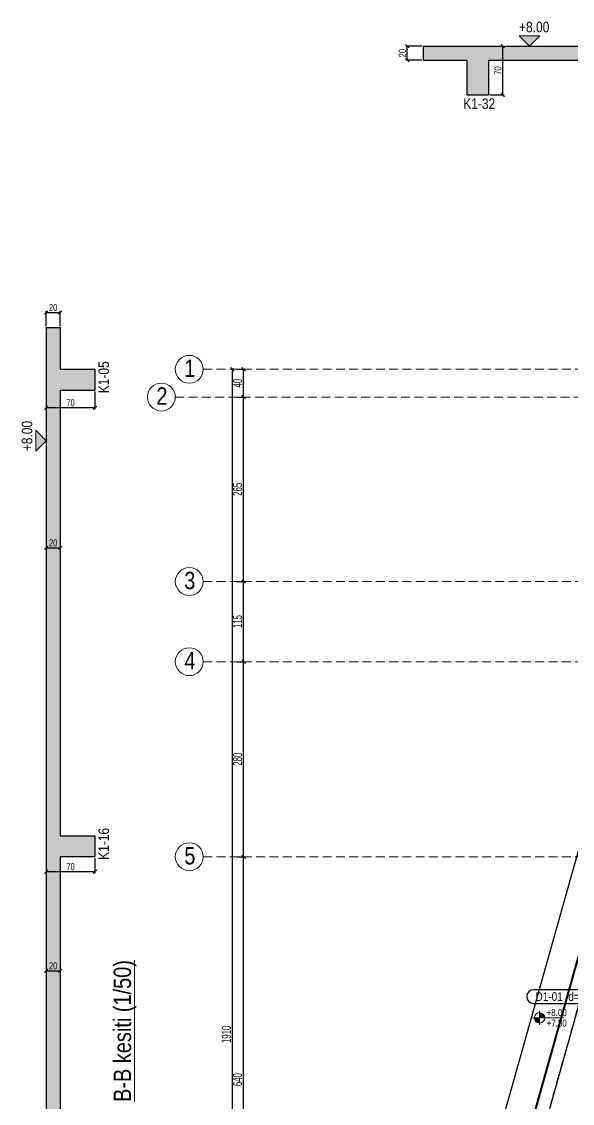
# Model space of a CAD drawing. Header units: millimetres. Extents: x 2876 to 7623, y 756 to 3416.
# Drawn here: x 2876 to 3666, y 1863 to 3416 of the extents above; entities that cross this region are included whole.
import ezdxf

# ---------------------------------------------------------------- set-up
doc = ezdxf.new("R2010")
doc.units = ezdxf.units.MM
doc.linetypes.add('DASHED', pattern=[19.05, 12.7, -6.35])
for name, color, linetype, lineweight in [('AKS BALONU (BEYKENT)', 7, 'Continuous', 20), ('AKS CIZGISI (BEYKENT)', 252, 'DASHED', 20), ('AKS NO (BEYKENT)', 3, 'Continuous', 20), ('AKS OLCU (BEYKENT)', 200, 'Continuous', 20), ('DONATI (BEYKENT)', 4, 'Continuous', 40), ('DOSEME ISMI (BEYKENT)', 9, 'Continuous', 20), ('DOSEME PAFTA (BEYKENT)', 3, 'Continuous', 20), ('DOSEME SINIRI (BEYKENT)', 2, 'Continuous', 30), ('KESIT ISMI (BEYKENT)', 6, 'Continuous', 20), ('KIRIS (BEYKENT)', 2, 'Continuous', 30), ('KIRIS ISMI (BEYKENT)', 40, 'Continuous', 20), ('KOT CIZGI (BEYKENT)', 120, 'Continuous', 20), ('KOT YAZI (BEYKENT)', 7, 'Continuous', 20), ('OLCU (BEYKENT)', 14, 'Continuous', 20), ('TARAMA (BEYKENT)', 252, 'Continuous', 20)]:
    doc.layers.add(name, color=color, linetype=linetype, lineweight=lineweight)
doc.styles.add('DSMOLC-50', font='Bahnschrift Light Condensed', dxfattribs={"width": 0.75, "height": 13})
doc.styles.add('KOT (BEYKENT)', font='')
doc.styles.add('OLC-50', font='Bahnschrift Light Condensed', dxfattribs={"width": 0.75, "height": 10})
doc.styles.add('YAZI (BEYKENT)', font='')
doc.styles.get('KOT (BEYKENT)').set_extended_font_data('Bahnschrift Light Condensed')
doc.styles.get('YAZI (BEYKENT)').set_extended_font_data('Bahnschrift Light Condensed')
doc.dimstyles.new('DSMOLC-50', dxfattribs={"dimtxt": 13, "dimasz": 5, "dimexe": 2, "dimexo": 2, "dimgap": 2, "dimtad": 1, "dimdec": 0, "dimzin": 12, "dimdsep": 46, "dimtxsty": 'DSMOLC-50', "dimblk": 'OBLIQUE', "dimcen": 0, "dimclrt": 7, "dimadec": 0, "dimazin": 0, "dimtfac": 1, "dimtdec": 0, "dimtix": 1, "dimtmove": 2, "dimatfit": 3, "dimfxl": 1, "dimtzin": 0, "dimarcsym": 0})

# ---------------------------------------------------------------- blocks, each defined once
blk = doc.blocks.new('_Oblique')
at = {"color": 0, "linetype": 'ByBlock', "lineweight": -2}
blk.add_line((-0.5, -0.5), (0.5, 0.5), dxfattribs=at)
blk = doc.blocks.new('*D99')
at = {"layer": 'AKS OLCU (BEYKENT)', "color": 0, "lineweight": -2, "transparency": 16777216}
for p, q in [((3184.6, 2217.4), (3196.6, 2217.4)), ((3194.6, 1577.6), (3194.6, 2217.4)), ((3184.6, 1577.6), (3196.6, 1577.6))]:
    blk.add_line(p, q, dxfattribs=at)
at = {"layer": 'DEFPOINTS', "color": 0, "transparency": 16777216}
for p in [(3182.6, 2217.4), (3194.6, 2217.4), (3182.6, 1577.6)]:
    blk.add_point(p, dxfattribs=at)
at = {"layer": 'AKS OLCU (BEYKENT)', "color": 0, "lineweight": -2, "transparency": 16777216, "xscale": 5, "yscale": 5, "zscale": 5}
for p, rotation in [((3194.6, 2217.4), 90), ((3194.6, 1577.6), 270)]:
    blk.add_blockref('_Oblique', p, dxfattribs=dict(at, rotation=rotation))
at = {"layer": 'AKS OLCU (BEYKENT)', "color": 7, "transparency": 16777216, "insert": (3185.9, 1897.5), "char_height": 13, "attachment_point": 5, "rotation": 90, "style": 'DSMOLC-50'}
blk.add_mtext('640', dxfattribs=at)
blk = doc.blocks.new('*D100')
at = {"layer": 'AKS OLCU (BEYKENT)', "color": 0, "lineweight": -2, "transparency": 16777216}
for p, q in [((3184.6, 2497.4), (3196.6, 2497.4)), ((3194.6, 2217.4), (3194.6, 2497.4)), ((3184.6, 2217.4), (3196.6, 2217.4))]:
    blk.add_line(p, q, dxfattribs=at)
at = {"layer": 'DEFPOINTS', "color": 0, "transparency": 16777216}
for p in [(3182.6, 2497.4), (3194.6, 2497.4), (3182.6, 2217.4)]:
    blk.add_point(p, dxfattribs=at)
at = {"layer": 'AKS OLCU (BEYKENT)', "color": 0, "lineweight": -2, "transparency": 16777216, "xscale": 5, "yscale": 5, "zscale": 5}
for p, rotation in [((3194.6, 2497.4), 90), ((3194.6, 2217.4), 270)]:
    blk.add_blockref('_Oblique', p, dxfattribs=dict(at, rotation=rotation))
at = {"layer": 'AKS OLCU (BEYKENT)', "color": 7, "transparency": 16777216, "insert": (3185.9, 2357.4), "char_height": 13, "attachment_point": 5, "rotation": 90, "style": 'DSMOLC-50'}
blk.add_mtext('280', dxfattribs=at)
blk = doc.blocks.new('*D101')
at = {"layer": 'AKS OLCU (BEYKENT)', "color": 0, "lineweight": -2, "transparency": 16777216}
for p, q in [((3184.6, 2612.5), (3196.6, 2612.5)), ((3194.6, 2497.4), (3194.6, 2612.5)), ((3184.6, 2497.4), (3196.6, 2497.4))]:
    blk.add_line(p, q, dxfattribs=at)
at = {"layer": 'DEFPOINTS', "color": 0, "transparency": 16777216}
for p in [(3182.6, 2612.5), (3194.6, 2612.5), (3182.6, 2497.4)]:
    blk.add_point(p, dxfattribs=at)
at = {"layer": 'AKS OLCU (BEYKENT)', "color": 0, "lineweight": -2, "transparency": 16777216, "xscale": 5, "yscale": 5, "zscale": 5}
for p, rotation in [((3194.6, 2612.5), 90), ((3194.6, 2497.4), 270)]:
    blk.add_blockref('_Oblique', p, dxfattribs=dict(at, rotation=rotation))
at = {"layer": 'AKS OLCU (BEYKENT)', "color": 7, "transparency": 16777216, "insert": (3186, 2555), "char_height": 13, "attachment_point": 5, "rotation": 90, "style": 'DSMOLC-50'}
blk.add_mtext('115', dxfattribs=at)
blk = doc.blocks.new('*D102')
at = {"layer": 'AKS OLCU (BEYKENT)', "color": 0, "lineweight": -2, "transparency": 16777216}
for p, q in [((3184.6, 2877.3), (3196.6, 2877.3)), ((3194.6, 2612.5), (3194.6, 2877.3)), ((3184.6, 2612.5), (3196.6, 2612.5))]:
    blk.add_line(p, q, dxfattribs=at)
at = {"layer": 'DEFPOINTS', "color": 0, "transparency": 16777216}
for p in [(3182.6, 2877.3), (3194.6, 2877.3), (3182.6, 2612.5)]:
    blk.add_point(p, dxfattribs=at)
at = {"layer": 'AKS OLCU (BEYKENT)', "color": 0, "lineweight": -2, "transparency": 16777216, "xscale": 5, "yscale": 5, "zscale": 5}
for p, rotation in [((3194.6, 2877.3), 90), ((3194.6, 2612.5), 270)]:
    blk.add_blockref('_Oblique', p, dxfattribs=dict(at, rotation=rotation))
at = {"layer": 'AKS OLCU (BEYKENT)', "color": 7, "transparency": 16777216, "insert": (3185.9, 2744.9), "char_height": 13, "attachment_point": 5, "rotation": 90, "style": 'DSMOLC-50'}
blk.add_mtext('265', dxfattribs=at)
blk = doc.blocks.new('*D103')
at = {"layer": 'AKS OLCU (BEYKENT)', "color": 0, "lineweight": -2, "transparency": 16777216}
for p, q in [((3184.6, 2917.2), (3196.6, 2917.2)), ((3194.6, 2877.3), (3194.6, 2917.2)), ((3184.6, 2877.3), (3196.6, 2877.3))]:
    blk.add_line(p, q, dxfattribs=at)
at = {"layer": 'DEFPOINTS', "color": 0, "transparency": 16777216}
for p in [(3182.6, 2917.2), (3194.6, 2917.2), (3182.6, 2877.3)]:
    blk.add_point(p, dxfattribs=at)
at = {"layer": 'AKS OLCU (BEYKENT)', "color": 0, "lineweight": -2, "transparency": 16777216, "xscale": 5, "yscale": 5, "zscale": 5}
for p, rotation in [((3194.6, 2917.2), 90), ((3194.6, 2877.3), 270)]:
    blk.add_blockref('_Oblique', p, dxfattribs=dict(at, rotation=rotation))
at = {"layer": 'AKS OLCU (BEYKENT)', "color": 7, "transparency": 16777216, "insert": (3185.9, 2897.2), "char_height": 13, "attachment_point": 5, "rotation": 90, "style": 'DSMOLC-50'}
blk.add_mtext('40', dxfattribs=at)
blk = doc.blocks.new('*D104')
at = {"layer": 'AKS OLCU (BEYKENT)', "color": 0, "lineweight": -2, "transparency": 16777216}
for p, q in [((3180.6, 2917.2), (3176.6, 2917.2)), ((3178.6, 1007.7), (3178.6, 2917.2)), ((3180.6, 1007.7), (3176.6, 1007.7))]:
    blk.add_line(p, q, dxfattribs=at)
at = {"layer": 'DEFPOINTS', "color": 0, "transparency": 16777216}
for p in [(3178.6, 2917.2), (3182.6, 2917.2), (3182.6, 1007.7)]:
    blk.add_point(p, dxfattribs=at)
at = {"layer": 'AKS OLCU (BEYKENT)', "color": 0, "lineweight": -2, "transparency": 16777216, "xscale": 5, "yscale": 5, "zscale": 5}
for p, rotation in [((3178.6, 2917.2), 90), ((3178.6, 1007.7), 270)]:
    blk.add_blockref('_Oblique', p, dxfattribs=dict(at, rotation=rotation))
at = {"layer": 'AKS OLCU (BEYKENT)', "color": 7, "transparency": 16777216, "insert": (3169.9, 1962.4), "char_height": 13, "attachment_point": 5, "rotation": 90, "style": 'DSMOLC-50'}
blk.add_mtext('1910', dxfattribs=at)
blk = doc.blocks.new('*D105')
at = {"layer": 'DEFPOINTS', "color": 0, "transparency": 16777216}
for p in [(3429.3, 3381), (3452.4, 3381), (3452.4, 3361)]:
    blk.add_point(p, dxfattribs=at)
at = {"layer": 'OLCU (BEYKENT)', "color": 0, "lineweight": -2, "transparency": 16777216}
for p, q in [((3450.4, 3381), (3427.3, 3381)), ((3429.3, 3361), (3429.3, 3381)), ((3450.4, 3361), (3427.3, 3361))]:
    blk.add_line(p, q, dxfattribs=at)
at = {"layer": 'OLCU (BEYKENT)', "color": 0, "lineweight": -2, "transparency": 16777216, "xscale": 5, "yscale": 5, "zscale": 5}
for p, rotation in [((3429.3, 3381), 90), ((3429.3, 3361), 270)]:
    blk.add_blockref('_Oblique', p, dxfattribs=dict(at, rotation=rotation))
at = {"layer": 'OLCU (BEYKENT)', "color": 7, "transparency": 16777216, "insert": (3422.2, 3371), "char_height": 10, "attachment_point": 5, "rotation": 90, "style": 'OLC-50'}
blk.add_mtext('20', dxfattribs=at)
blk = doc.blocks.new('*D106')
at = {"layer": 'DEFPOINTS', "color": 0, "transparency": 16777216}
for p in [(3545.8, 3381), (3566.3, 3381), (3545.8, 3311)]:
    blk.add_point(p, dxfattribs=at)
at = {"layer": 'OLCU (BEYKENT)', "color": 0, "lineweight": -2, "transparency": 16777216}
for p, q in [((3547.8, 3381), (3568.3, 3381)), ((3566.3, 3311), (3566.3, 3381)), ((3547.8, 3311), (3568.3, 3311))]:
    blk.add_line(p, q, dxfattribs=at)
at = {"layer": 'OLCU (BEYKENT)', "color": 0, "lineweight": -2, "transparency": 16777216, "xscale": 5, "yscale": 5, "zscale": 5}
for p, rotation in [((3566.3, 3381), 90), ((3566.3, 3311), 270)]:
    blk.add_blockref('_Oblique', p, dxfattribs=dict(at, rotation=rotation))
at = {"layer": 'OLCU (BEYKENT)', "color": 7, "transparency": 16777216, "insert": (3559.2, 3346), "char_height": 10, "attachment_point": 5, "rotation": 90, "style": 'OLC-50'}
blk.add_mtext('70', dxfattribs=at)
blk = doc.blocks.new('*D122')
at = {"layer": 'DEFPOINTS', "color": 0, "transparency": 16777216}
for p in [(2931.4, 2998.8), (2911.4, 2977.2), (2931.4, 2977.2)]:
    blk.add_point(p, dxfattribs=at)
at = {"layer": 'OLCU (BEYKENT)', "color": 0, "lineweight": -2, "transparency": 16777216}
for p, q in [((2911.4, 2979.2), (2911.4, 3000.8)), ((2911.4, 2998.8), (2931.4, 2998.8)), ((2931.4, 2979.2), (2931.4, 3000.8))]:
    blk.add_line(p, q, dxfattribs=at)
at = {"layer": 'OLCU (BEYKENT)', "color": 0, "lineweight": -2, "transparency": 16777216, "xscale": 5, "yscale": 5, "zscale": 5, "rotation": 180}
blk.add_blockref('_Oblique', (2911.4, 2998.8), dxfattribs=at)
at = {"layer": 'OLCU (BEYKENT)', "color": 0, "lineweight": -2, "transparency": 16777216, "xscale": 5, "yscale": 5, "zscale": 5}
blk.add_blockref('_Oblique', (2931.4, 2998.8), dxfattribs=at)
at = {"layer": 'OLCU (BEYKENT)', "color": 7, "transparency": 16777216, "insert": (2921.4, 3005.9), "char_height": 10, "attachment_point": 5, "style": 'OLC-50'}
blk.add_mtext('20', dxfattribs=at)
blk = doc.blocks.new('*D123')
at = {"layer": 'DEFPOINTS', "color": 0, "transparency": 16777216}
for p in [(2911.4, 2887.2), (2981.4, 2887.2), (2911.4, 2861.9)]:
    blk.add_point(p, dxfattribs=at)
at = {"layer": 'OLCU (BEYKENT)', "color": 0, "lineweight": -2, "transparency": 16777216}
for p, q in [((2911.4, 2885.2), (2911.4, 2859.9)), ((2981.4, 2885.2), (2981.4, 2859.9)), ((2981.4, 2861.9), (2911.4, 2861.9))]:
    blk.add_line(p, q, dxfattribs=at)
at = {"layer": 'OLCU (BEYKENT)', "color": 0, "lineweight": -2, "transparency": 16777216, "xscale": 5, "yscale": 5, "zscale": 5, "rotation": 180}
blk.add_blockref('_Oblique', (2911.4, 2861.9), dxfattribs=at)
at = {"layer": 'OLCU (BEYKENT)', "color": 0, "lineweight": -2, "transparency": 16777216, "xscale": 5, "yscale": 5, "zscale": 5}
blk.add_blockref('_Oblique', (2981.4, 2861.9), dxfattribs=at)
at = {"layer": 'OLCU (BEYKENT)', "color": 7, "transparency": 16777216, "insert": (2946.4, 2869.1), "char_height": 10, "attachment_point": 5, "style": 'OLC-50'}
blk.add_mtext('70', dxfattribs=at)
blk = doc.blocks.new('*D124')
at = {"layer": 'DEFPOINTS', "color": 0, "transparency": 16777216}
for p in [(2911.4, 2676.3), (2931.4, 2676.3), (2931.4, 2660.8)]:
    blk.add_point(p, dxfattribs=at)
at = {"layer": 'OLCU (BEYKENT)', "color": 0, "lineweight": -2, "transparency": 16777216}
for p, q in [((2911.4, 2674.3), (2911.4, 2658.8)), ((2931.4, 2674.3), (2931.4, 2658.8)), ((2911.4, 2660.8), (2931.4, 2660.8))]:
    blk.add_line(p, q, dxfattribs=at)
at = {"layer": 'OLCU (BEYKENT)', "color": 0, "lineweight": -2, "transparency": 16777216, "xscale": 5, "yscale": 5, "zscale": 5, "rotation": 180}
blk.add_blockref('_Oblique', (2911.4, 2660.8), dxfattribs=at)
at = {"layer": 'OLCU (BEYKENT)', "color": 0, "lineweight": -2, "transparency": 16777216, "xscale": 5, "yscale": 5, "zscale": 5}
blk.add_blockref('_Oblique', (2931.4, 2660.8), dxfattribs=at)
at = {"layer": 'OLCU (BEYKENT)', "color": 7, "transparency": 16777216, "insert": (2921.4, 2667.9), "char_height": 10, "attachment_point": 5, "style": 'OLC-50'}
blk.add_mtext('20', dxfattribs=at)
blk = doc.blocks.new('*D125')
at = {"layer": 'DEFPOINTS', "color": 0, "transparency": 16777216}
for p in [(2911.4, 2217.6), (2981.4, 2217.6), (2911.4, 2196)]:
    blk.add_point(p, dxfattribs=at)
at = {"layer": 'OLCU (BEYKENT)', "color": 0, "lineweight": -2, "transparency": 16777216}
for p, q in [((2911.4, 2215.6), (2911.4, 2194)), ((2981.4, 2215.6), (2981.4, 2194)), ((2981.4, 2196), (2911.4, 2196))]:
    blk.add_line(p, q, dxfattribs=at)
at = {"layer": 'OLCU (BEYKENT)', "color": 0, "lineweight": -2, "transparency": 16777216, "xscale": 5, "yscale": 5, "zscale": 5, "rotation": 180}
blk.add_blockref('_Oblique', (2911.4, 2196), dxfattribs=at)
at = {"layer": 'OLCU (BEYKENT)', "color": 0, "lineweight": -2, "transparency": 16777216, "xscale": 5, "yscale": 5, "zscale": 5}
blk.add_blockref('_Oblique', (2981.4, 2196), dxfattribs=at)
at = {"layer": 'OLCU (BEYKENT)', "color": 7, "transparency": 16777216, "insert": (2946.4, 2203.1), "char_height": 10, "attachment_point": 5, "style": 'OLC-50'}
blk.add_mtext('70', dxfattribs=at)
blk = doc.blocks.new('*D126')
at = {"layer": 'DEFPOINTS', "color": 0, "transparency": 16777216}
for p in [(2911.4, 2071.5), (2931.4, 2071.5), (2931.4, 2053.7)]:
    blk.add_point(p, dxfattribs=at)
at = {"layer": 'OLCU (BEYKENT)', "color": 0, "lineweight": -2, "transparency": 16777216}
for p, q in [((2911.4, 2069.5), (2911.4, 2051.7)), ((2931.4, 2069.5), (2931.4, 2051.7)), ((2911.4, 2053.7), (2931.4, 2053.7))]:
    blk.add_line(p, q, dxfattribs=at)
at = {"layer": 'OLCU (BEYKENT)', "color": 0, "lineweight": -2, "transparency": 16777216, "xscale": 5, "yscale": 5, "zscale": 5, "rotation": 180}
blk.add_blockref('_Oblique', (2911.4, 2053.7), dxfattribs=at)
at = {"layer": 'OLCU (BEYKENT)', "color": 0, "lineweight": -2, "transparency": 16777216, "xscale": 5, "yscale": 5, "zscale": 5}
blk.add_blockref('_Oblique', (2931.4, 2053.7), dxfattribs=at)
at = {"layer": 'OLCU (BEYKENT)', "color": 7, "transparency": 16777216, "insert": (2921.4, 2060.8), "char_height": 10, "attachment_point": 5, "style": 'OLC-50'}
blk.add_mtext('20', dxfattribs=at)

msp = doc.modelspace()

# ---------------------------------------------------------------- hatches: boundary and pattern name
at = {"layer": 'KOT CIZGI (BEYKENT)'}
for points in [[(3619.6, 3396), (3589.6, 3396), (3604.6, 3381)], [(2896.4, 2829.6), (2896.4, 2799.6), (2911.4, 2814.6)]]:
    msp.add_hatch(color=256, dxfattribs=at).paths.add_polyline_path(points)
h = msp.add_hatch(color=256, dxfattribs=at)
h.dxf.hatch_style = 1
h.paths.add_polyline_path([(3619.1, 1993.7), (3619.1, 1986.2), (3626.6, 1986.2, 0.414214)])
h = msp.add_hatch(color=256, dxfattribs=at)
h.dxf.hatch_style = 1
h.paths.add_polyline_path([(3619.1, 1986.2), (3611.6, 1986.2, 0.414214), (3619.1, 1978.7)])
at = {"layer": 'TARAMA (BEYKENT)', "lineweight": -3}
h = msp.add_hatch(dxfattribs=at)
h.set_pattern_fill('ANSI33', color=256)
h.set_pattern_definition([(45, (1714.5124, -1065.876), (-4.490128, 4.490128), []), (45, (1719.0026, -1065.876), (-4.490128, 4.490128), [3.175, -1.5875])])
h.paths.add_polyline_path([(7034.1, 3361), (7093.4, 3361), (7093.4, 3381), (3452.4, 3381), (3452.4, 3361), (3514.6, 3361), (3514.6, 3311), (3545.8, 3311), (3545.8, 3361), (4257, 3361), (4257, 3311), (4287.1, 3311), (4287.1, 3361), (4647, 3361), (4647, 3311), (4677.1, 3311), (4677.1, 3361), (5017.1, 3361), (5017.1, 3311), (5047.1, 3311), (5047.1, 3361), (5602, 3361), (5602, 3311), (5632.1, 3311), (5632.1, 3361), (5942.1, 3361), (5942.1, 3311), (5972.1, 3311), (5972.1, 3361), (6502, 3361), (6502, 3311), (6532.1, 3311), (6532.1, 3361), (7003.6, 3361), (7003.6, 3311), (7034.1, 3311)])
h = msp.add_hatch(dxfattribs=at)
h.set_pattern_fill('ANSI33', color=256)
h.set_pattern_definition([(45, (1801.001, -839.93), (-4.490128, 4.490128), []), (45, (1805.491, -839.93), (-4.490128, 4.490128), [3.175, -1.5875])])
h.paths.add_polyline_path([(2981.4, 1037.7), (2931.4, 1037.7), (2931.4, 1577.6), (2981.4, 1577.6), (2981.4, 1627.6), (2931.4, 1627.6), (2931.4, 2217.6), (2981.4, 2217.6), (2981.4, 2247.6), (2931.4, 2247.6), (2931.4, 2887.2), (2981.4, 2887.2), (2981.4, 2917.2), (2931.4, 2917.2), (2931.4, 2977.2), (2911.4, 2977.2), (2911.4, 2217.6), (2911.4, 1627.6), (2911.4, 947.7), (2931.4, 947.7), (2931.4, 1007.7), (2981.4, 1007.7)])

# ---------------------------------------------------------------- linework, layer by layer
at = {"lineweight": -3}
msp.add_line((3452.4, 3361), (3452.4, 3381), dxfattribs=at)
at = {"layer": 'AKS BALONU (BEYKENT)'}
for centre in [(3116.6, 2917.2), (3076.6, 2877.3), (3116.6, 2612.5), (3116.6, 2497.4), (3116.6, 2217.4)]:
    msp.add_circle(centre, 20, dxfattribs=at)
at = {"layer": 'AKS CIZGISI (BEYKENT)'}
for p, q in [((3136.6, 2917.2), (7543.1, 2917.2)), ((3096.6, 2877.3), (7583.1, 2877.3)), ((3136.6, 2612.5), (7543.1, 2612.7)), ((3136.6, 2497.4), (7543.1, 2497.6)), ((3136.6, 2217.4), (7543.1, 2217.6))]:
    msp.add_line(p, q, dxfattribs=at)
msp.add_lwpolyline([(3920.3, 3167.2), (3920.3, 2876.9), (3472.6, 1285.4), (3472.6, 797.7)], dxfattribs=at)
at = {"layer": 'DONATI (BEYKENT)'}
msp.add_lwpolyline([(3359.1, 950.5), (3684, 2105.7)], dxfattribs=at)
at = {"layer": 'DOSEME PAFTA (BEYKENT)', "lineweight": -3}
msp.add_lwpolyline([(3610.6, 2006.8), (3697.6, 2006.8, 1), (3697.6, 2026.6), (3610.6, 2026.6, 1)], format="xyb", close=True, dxfattribs=at)
at = {"layer": 'DOSEME SINIRI (BEYKENT)'}
for p, q in [((3452.4, 3381), (7093.4, 3381)), ((3452.4, 3361), (3514.6, 3361)), ((3514.6, 3361), (3514.6, 3311)), ((3545.8, 3361), (3545.8, 3311)), ((3545.8, 3361), (4257, 3361)), ((3514.6, 3311), (3545.8, 3311)), ((2911.4, 2977.2), (2911.4, 2217.6)), ((2911.4, 2977.2), (2931.4, 2977.2)), ((2931.4, 2977.2), (2931.4, 2917.2)), ((2931.4, 2917.2), (2981.4, 2917.2)), ((2981.4, 2917.2), (2981.4, 2887.2)), ((2931.4, 2887.2), (2981.4, 2887.2)), ((2931.4, 2887.2), (2931.4, 2247.6)), ((2931.4, 2247.6), (2981.4, 2247.6)), ((2981.4, 2247.6), (2981.4, 2217.6)), ((2911.4, 2217.6), (2911.4, 1627.6)), ((2931.4, 2217.6), (2981.4, 2217.6)), ((2931.4, 2217.6), (2931.4, 1627.6))]:
    msp.add_line(p, q, dxfattribs=at)
msp.add_lwpolyline([(3886.1, 2977.2), (7365.5, 2977.4), (7007.2, 947.6), (3315.3, 947.6)], close=True, dxfattribs=at)
at = {"layer": 'KIRIS (BEYKENT)'}
msp.add_line((3748.8, 2267.1), (3568.9, 1627.7), dxfattribs=at)
at = {"layer": 'KOT CIZGI (BEYKENT)'}
for p, q in [((3589.6, 3396), (3619.6, 3396)), ((3604.6, 3381), (3589.6, 3396)), ((3604.6, 3381), (3619.6, 3396)), ((3584.6, 3381), (3624.6, 3381)), ((2896.4, 2799.6), (2896.4, 2829.6)), ((2911.4, 2814.6), (2896.4, 2829.6)), ((2911.4, 2794.6), (2911.4, 2834.6)), ((2911.4, 2814.6), (2896.4, 2799.6)), ((3619.1, 1996.2), (3619.1, 1976.2)), ((3609.1, 1986.2), (3653.2, 1986.2))]:
    msp.add_line(p, q, dxfattribs=at)
msp.add_circle((3619.1, 1986.2), 7.5, dxfattribs=at)

# ---------------------------------------------------------------- texts
at = {"layer": 'AKS NO (BEYKENT)', "style": 'YAZI (BEYKENT)'}
for s, p in [('1', (3109.5, 2906.2)), ('2', (3069.4, 2866.3)), ('3', (3109.4, 2601.5)), ('4', (3109.5, 2486.4)), ('5', (3109.5, 2206.4))]:
    msp.add_text(s, height=25, dxfattribs=at).set_placement(p)
at = {"layer": 'DOSEME ISMI (BEYKENT)', "style": 'YAZI (BEYKENT)'}
msp.add_text('D1-01  d=20cm', height=12.5, dxfattribs=at).set_placement((3613.3, 2010.5))
at = {"layer": 'KESIT ISMI (BEYKENT)', "style": 'YAZI (BEYKENT)'}
msp.add_text('%%UB-B kesiti (1/50)', height=25, rotation=90, dxfattribs=at).set_placement((3033.1, 1865.4))
at = {"layer": 'KIRIS ISMI (BEYKENT)', "style": 'YAZI (BEYKENT)'}
msp.add_text('K1-32', height=15, dxfattribs=at).set_placement((3509.6, 3291))
for s, p in [('K1-05', (3001.4, 2882.8)), ('K1-16', (3001.4, 2213))]:
    msp.add_text(s, height=15, rotation=90, dxfattribs=at).set_placement(p)
at = {"layer": 'KOT YAZI (BEYKENT)', "style": 'KOT (BEYKENT)'}
for s, height, p in [('+8.00', 15, (3589.6, 3401)), ('+8.00', 10, (3629.1, 1988.7)), ('+7.80', 10, (3629.1, 1973.7))]:
    msp.add_text(s, height=height, dxfattribs=at).set_placement(p)
msp.add_text('+8.00', height=15, rotation=90, dxfattribs=at).set_placement((2891.4, 2799.6))

# ---------------------------------------------------------------- dimensions: what is measured, and where the dimension line sits
at = {"layer": 'AKS OLCU (BEYKENT)'}
for base, p1, p2, picture, middle in [((3178.5555, 2917.2208), (3182.5555, 1007.6682), (3182.5555, 2917.2208), '*D104', (3169.9214, 1962.4445)), ((3194.6, 2917.2), (3182.6, 2877.3), (3182.6, 2917.2), '*D103', (3185.9, 2897.2)), ((3194.6, 2877.3), (3182.6, 2612.5), (3182.6, 2877.3), '*D102', (3185.9, 2744.9)), ((3194.6, 2612.5), (3182.6, 2497.4), (3182.6, 2612.5), '*D101', (3186, 2555)), ((3194.6, 2497.4), (3182.6, 2217.4), (3182.6, 2497.4), '*D100', (3185.9, 2357.4)), ((3194.6, 2217.4), (3182.6, 1577.6), (3182.6, 2217.4), '*D99', (3185.9, 1897.5))]:
    dim = msp.add_linear_dim(base=base, p1=p1, p2=p2, angle=90, dimstyle='DSMOLC-50', dxfattribs=at)
    dim.commit()
    dim.dimension.update_dxf_attribs({"geometry": picture, "text_midpoint": middle})
at = {"layer": 'OLCU (BEYKENT)'}
for base, p1, p2, picture, middle in [((3429.3, 3381), (3452.4, 3361), (3452.4, 3381), '*D105', (3422.2, 3371)), ((3566.3, 3381), (3545.8, 3311), (3545.8, 3381), '*D106', (3559.2, 3346))]:
    dim = msp.add_linear_dim(base=base, p1=p1, p2=p2, angle=90, dimstyle='DSMOLC-50', override={"dimtxsty": 'OLC-50'}, dxfattribs=at)
    dim.commit()
    dim.dimension.update_dxf_attribs({"geometry": picture, "text_midpoint": middle})
for base, p1, p2, picture, middle in [((2931.4, 2998.8), (2911.4, 2977.2), (2931.4, 2977.2), '*D122', (2921.4, 3005.9)), ((2911.4, 2861.9), (2981.4, 2887.2), (2911.4, 2887.2), '*D123', (2946.4, 2869.1)), ((2931.4, 2660.8), (2911.4, 2676.3), (2931.4, 2676.3), '*D124', (2921.4, 2667.9)), ((2911.4, 2196), (2981.4, 2217.6), (2911.4, 2217.6), '*D125', (2946.4, 2203.1)), ((2931.4, 2053.7), (2911.4, 2071.5), (2931.4, 2071.5), '*D126', (2921.4, 2060.8))]:
    dim = msp.add_linear_dim(base=base, p1=p1, p2=p2, dimstyle='DSMOLC-50', override={"dimtxsty": 'OLC-50'}, dxfattribs=at)
    dim.commit()
    dim.dimension.update_dxf_attribs({"geometry": picture, "text_midpoint": middle})

doc.saveas('drawing.dxf')
